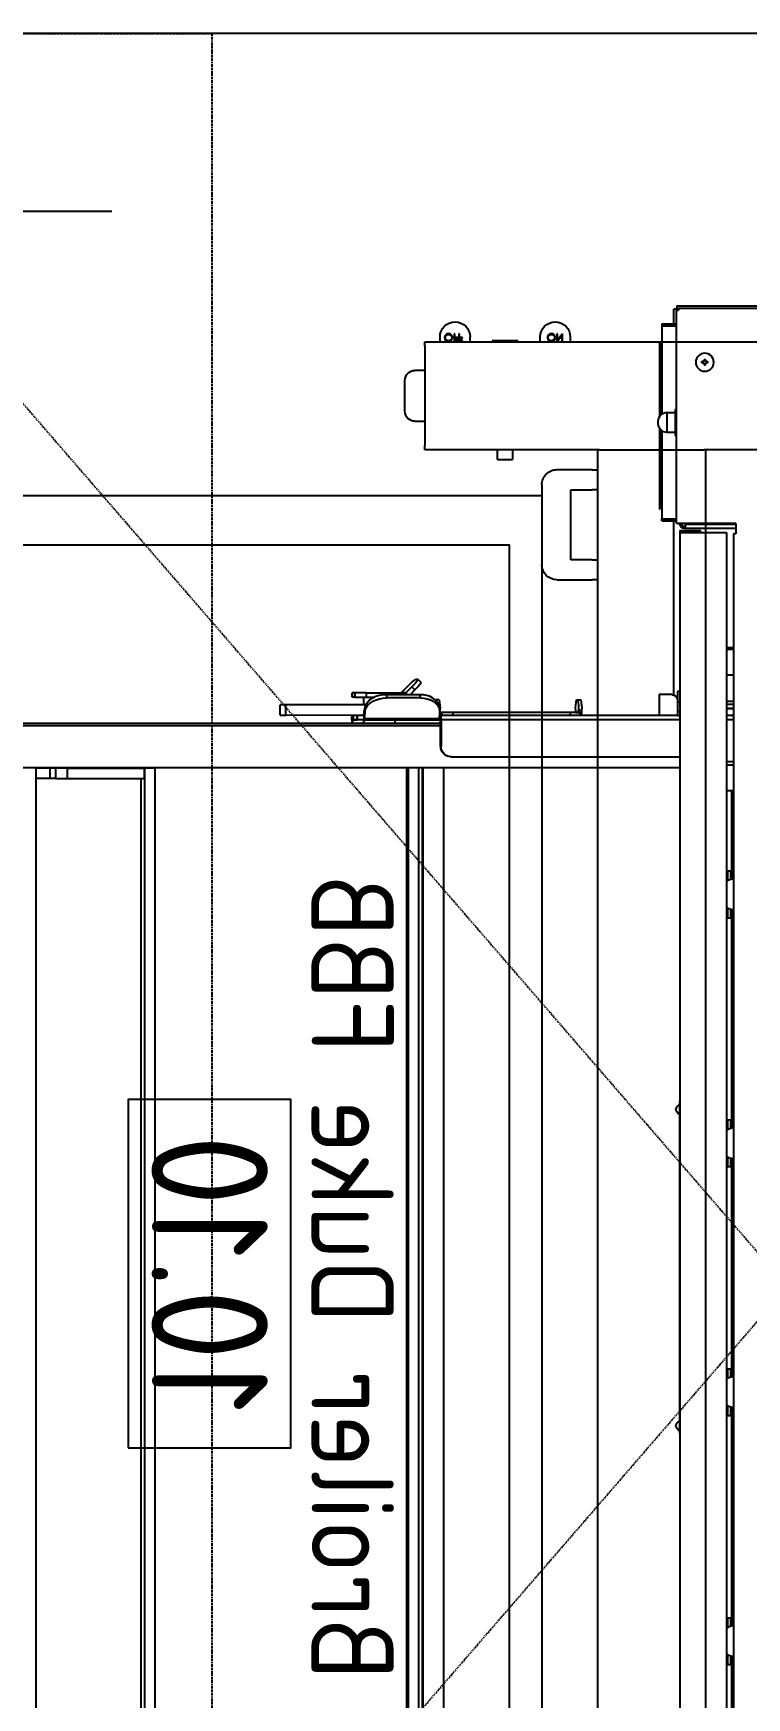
# Model space of a CAD drawing. Header units: inches. Extents: x 0 to 24647, y -6 to 17516.
# Drawn here: x 8171 to 8605, y 10312 to 11325 of the extents above; entities that cross this region are included whole.
import ezdxf
from ezdxf.enums import TextEntityAlignment as Align

# ---------------------------------------------------------------- set-up
doc = ezdxf.new("R2010")
doc.units = ezdxf.units.IN
doc.header["$MEASUREMENT"] = 0
doc.linetypes.add('STRICHPUNKT', pattern=[1, 0.5, -0.25, 0, -0.25])
for name, color, linetype in [('200', 7, 'Continuous'), ('260G', 2, 'Continuous'), ('410AB', 90, 'Continuous'), ('410P', 4, 'Continuous'), ('610', 4, 'STRICHPUNKT'), ('BK BO', 41, 'Continuous'), ('Xr-Site Floor Plans$0$Xr_Site-Floor plans$0$a-site_counter', 8, 'Continuous')]:
    doc.layers.add(name, color=color, linetype=linetype)
doc.layers.add('500', color=4, linetype='Continuous', lineweight=13)
doc.styles.add('ISO8', font='isocp2.shx')

# ---------------------------------------------------------------- blocks, each defined once
blk = doc.blocks.new('D-FFV-810S')
at = {"layer": '200', "linetype": 'Continuous'}
for points in [[(-415, -745), (415, -745), (415, 0), (-415, 0)], [(-385, -705), (385, -705), (385, -20), (-385, -20)], [(-360, -680), (360, -680), (360, -420), (-360, -420)]]:
    blk.add_lwpolyline(points, close=True, dxfattribs=at)
blk.add_circle((0, -655), 12.5, dxfattribs=at)
blk = doc.blocks.new('A$C285064C4')
at = {"layer": '410AB'}
for p, q in [((75, 0, 10027229803.1), (75, 150, 10027229803.1)), ((0, 75, 10027229803.1), (150, 75, 10027229803.1))]:
    blk.add_line(p, q, dxfattribs=at)
blk.add_circle((75, 75, 10027229803.1), 15, dxfattribs=at)
blk = doc.blocks.new('A$C0A803AA6')
at = {"layer": '610'}
for p, q in [((1527, 0), (0, 1320.8)), ((0, 0), (1527, 1320.8)), ((1527, 1320.8), (1527, 310)), ((1527, 310), (0, 310)), ((1527, 0), (1527, 310))]:
    blk.add_line(p, q, dxfattribs=at)
at = {"rotation": 180}
blk.add_blockref('A$C285064C4', (1493.4, 249.1, -10027229803.1), dxfattribs=at)
blk = doc.blocks.new('D-Broiler-Duke-FBB')
at = {"layer": 'BK BO', "color": 250}
for p, q in [((81128.2, 11566.9), (81128.2, 12091.5)), ((81129.7, 11565.9), (81129.7, 11657.2)), ((80990.8, 11600.4), (80180, 11600.4)), ((80302.1, 11600.2), (80267.5, 11600.2)), ((80302.1, 11599), (80267.5, 11599)), ((80302.1, 11600.2), (80302.1, 11599)), ((80306.9, 11599.8), (80302.1, 11599.8)), ((80302.1, 11596.2), (80302.1, 11599)), ((80302.1, 11598.6), (80307.1, 11598.6)), ((80325.5, 11598.6), (80330.5, 11598.6)), ((80330.5, 11599.8), (80325.7, 11599.8)), ((80453.7, 11600.2), (80330.5, 11600.2)), ((80330.5, 11599), (80330.5, 11600.2)), ((80330.5, 11596.2), (80330.5, 11599)), ((80453.7, 11599), (80330.5, 11599)), ((80372.4, 11600.2), (80372.4, 11600.4)), ((80375.1, 11600.4), (80375.1, 11600.2)), ((80453.7, 11600.2), (80453.7, 11599)), ((80458.5, 11599.8), (80453.7, 11599.8)), ((80453.7, 11596.2), (80453.7, 11599)), ((80453.7, 11598.6), (80458.7, 11598.6)), ((80477.1, 11598.6), (80482.1, 11598.6)), ((80482.1, 11599.8), (80477.4, 11599.8)), ((80605.3, 11600.2), (80482.1, 11600.2)), ((80482.1, 11599), (80482.1, 11600.2)), ((80482.1, 11596.2), (80482.1, 11599)), ((80605.3, 11599), (80482.1, 11599)), ((80499.5, 11600.2), (80499.5, 11600.4)), ((80501.4, 11600.4), (80501.4, 11600.2)), ((80586.1, 11600.2), (80586.1, 11600.4)), ((80588, 11600.4), (80588, 11600.2)), ((80605.3, 11600.2), (80605.3, 11599)), ((80610.1, 11599.8), (80605.3, 11599.8)), ((80605.3, 11596.2), (80605.3, 11599)), ((80605.3, 11598.6), (80610.3, 11598.6)), ((80628.7, 11598.6), (80633.8, 11598.6)), ((80633.8, 11599.8), (80629, 11599.8)), ((80756.9, 11600.2), (80633.8, 11600.2)), ((80633.8, 11599), (80633.8, 11600.2)), ((80633.8, 11596.2), (80633.8, 11599)), ((80756.9, 11599), (80633.8, 11599)), ((80675.6, 11600.2), (80675.6, 11600.4)), ((80678.3, 11600.4), (80678.3, 11600.2)), ((80756.9, 11600.2), (80756.9, 11599)), ((80761.7, 11599.8), (80756.9, 11599.8)), ((80756.9, 11596.2), (80756.9, 11599)), ((80756.9, 11598.6), (80762, 11598.6)), ((80780.3, 11598.6), (80785.4, 11598.6)), ((80785.4, 11599.8), (80780.6, 11599.8)), ((80834.3, 11600.2), (80785.4, 11600.2)), ((80785.4, 11599), (80785.4, 11600.2)), ((80785.4, 11596.2), (80785.4, 11599)), ((80834.3, 11599), (80785.4, 11599)), ((80834.3, 11600.4), (80834.3, 11596.1)), ((80850.1, 11596.1), (80850.1, 11600.4)), ((80852, 11596.1), (80852, 11600.4)), ((80877.4, 11600.4), (80877.4, 11596.1)), ((80880.1, 11600.4), (80880.1, 11596.1)), ((80880.1, 11599.1), (80880.1, 11599.6)), ((80880.1, 11599.1), (80880.1, 11599.1)), ((80884.1, 11600.4), (80884.1, 11596.1)), ((80884.5, 11596.1), (80884.5, 11600.4)), ((80886.8, 11600.4), (80886.8, 11596.1)), ((80888.7, 11600.4), (80888.7, 11596.1)), ((80904.6, 11600.4), (80904.6, 11596.1)), ((80920.4, 11596.1), (80920.4, 11600.4)), ((80921.5, 11596.1), (80921.5, 11600.4)), ((80997.1, 11601.8), (80990.8, 11601.8)), ((80990.8, 11601.8), (80990.8, 11600.4)), ((80993.9, 11601.8), (80993.9, 11571.1)), ((80996.7, 11571.1), (80996.7, 11601.8)), ((80997.1, 11601.8), (80997.1, 11565.7)), ((80991.6, 11596.1), (80178.3, 11596.1)), ((80302.1, 11596.9), (80307.8, 11596.9)), ((80324.8, 11596.9), (80330.5, 11596.9)), ((80453.7, 11596.9), (80459.4, 11596.9)), ((80476.4, 11596.9), (80482.1, 11596.9)), ((80605.3, 11596.9), (80611.1, 11596.9)), ((80628, 11596.9), (80633.8, 11596.9)), ((80756.9, 11596.9), (80762.7, 11596.9)), ((80779.6, 11596.9), (80785.4, 11596.9)), ((80991.6, 11567.7), (80991.6, 11596.1)), ((80991.6, 11568.9), (80991.6, 11580.3)), ((80991.6, 11580.3), (80992.8, 11580.3)), ((80992.8, 11567.7), (80992.8, 11580.3)), ((81093.6, 11583.2), (81094.9, 11583.2)), ((81094.9, 11582.4), (81093.6, 11582.4)), ((81094.9, 11583.2), (81094.9, 11584.5)), ((81094.9, 11581.1), (81094.9, 11582.4)), ((81095.7, 11584.5), (81095.7, 11583.2)), ((81095.7, 11583.2), (81097, 11583.2)), ((81095.7, 11582.4), (81095.7, 11581.1)), ((81097, 11582.4), (81095.7, 11582.4)), ((80991.6, 11568.9), (80991.6, 11568.9)), ((80993.9, 11571.1), (80996.7, 11571.1)), ((80993.9, 11571.1), (80993.9, 11570.5)), ((80995.1, 11570.5), (80993.9, 11570.5)), ((80995.1, 11571.1), (80995.1, 11570.5)), ((80997.1, 11571.5), (80996.7, 11571.1)), ((80996.7, 11568.9), (80996.7, 11567.7)), ((80996.7, 11568.9), (80997.1, 11568.9)), ((80991.6, 11567.7), (80178.3, 11567.7)), ((80445.9, 11567.4), (80442.7, 11567.4)), ((80641.7, 11567.4), (80445.9, 11567.4)), ((80447.4, 11565.1), (80447.5, 11565.1)), ((80447.5, 11565.1), (80447.5, 11565.1)), ((80640.1, 11565.1), (80640.2, 11565.1)), ((80644.9, 11567.4), (80641.7, 11567.4)), ((80848.5, 11153.3), (80848.5, 11567.7)), ((80854.9, 11428.6), (80854.9, 11567.7)), ((80877.4, 11567.7), (80877.4, 11422.3)), ((80880.1, 11567.7), (80880.1, 11422)), ((80880.1, 11566.2), (80880.1, 11567.7)), ((80883, 11566.2), (80880.1, 11566.2)), ((80883, 11566.2), (80883, 11567.7)), ((80888.5, 11566.2), (80883, 11566.2)), ((80888.5, 11566.2), (80888.5, 11567.7)), ((80894.8, 11566.2), (80888.5, 11566.2)), ((80892.6, 11563.9), (80998.6, 11563.9)), ((80892.8, 11563), (80892.8, 11555.1)), ((80894.8, 11567.7), (80894.8, 11566.2)), ((80992.8, 11567.7), (80991.6, 11567.7)), ((80996.7, 11567.7), (80997.1, 11567.7)), ((80997.1, 11565.7), (81127, 11565.7)), ((80998.6, 11556.7), (80998.6, 11565.7)), ((80999.8, 11556.7), (80999.8, 11565.7)), ((80999.8, 11557.9), (80999.8, 11565.7)), ((80999.8, 11563.9), (80999.8, 11563.9)), ((80999.8, 11557.9), (80999.8, 11557.9)), ((81050.7, 11565.7), (81050.7, 11564.8)), ((81058.6, 11564.8), (81050.7, 11564.8)), ((81052.5, 11564.8), (81052.5, 11559.8)), ((81064.7, 11559.8), (81052.5, 11559.8)), ((81058.6, 11564.8), (81058.6, 11565.7)), ((81066.5, 11564.8), (81058.6, 11564.8)), ((81064.7, 11559.8), (81064.7, 11564.8)), ((81066.5, 11564.8), (81066.5, 11565.7)), ((81117.4, 11556.7), (81117.4, 11565.7)), ((81117.4, 11557.9), (81117.4, 11565.7)), ((81117.4, 11563.9), (81117.4, 11563.9)), ((81117.4, 11557.9), (81117.4, 11557.9)), ((81118.6, 11556.7), (81118.6, 11565.7)), ((81118.6, 11563.9), (81127.7, 11563.9)), ((81128.2, 11566.9), (81127, 11566.9)), ((81127, 11565.7), (81127, 11566.9)), ((81129.7, 11565.9), (81127.7, 11565.9)), ((81127.7, 11565.9), (81127.7, 11563.9)), ((80892.8, 11555.1), (80880.1, 11555.1)), ((80998.6, 11556.7), (80999.8, 11556.7)), ((81053.5, 11556.7), (80999.8, 11556.7)), ((81005.8, 11555.3), (81005.8, 11555.4)), ((81054.8, 11555.4), (81005.8, 11555.4)), ((81054.9, 11555.3), (81005.8, 11555.3)), ((81057.8, 11554.5), (81059.4, 11554.5)), ((81106.9, 11555.4), (81062.4, 11555.4)), ((81106.9, 11555.3), (81062.4, 11555.3)), ((81117.4, 11556.7), (81063.7, 11556.7)), ((81106.9, 11555.3), (81106.9, 11555.4)), ((81118.6, 11556.7), (81117.4, 11556.7)), ((80882, 11505.9), (80882, 11507.8)), ((80883.3, 11507.8), (80882, 11507.8)), ((80883.3, 11505.9), (80883.3, 11507.8)), ((80889.6, 11505.4), (80889.6, 11507.3)), ((80882, 11500.9), (80880.1, 11500.9)), ((80882, 11506.7), (80880.3, 11506.7)), ((80882, 11506.7), (80882, 11500.9)), ((80882, 11504.3), (80882, 11505.9)), ((80882, 11505.9), (80883.3, 11505.9)), ((80882, 11504.3), (80883.3, 11504.3)), ((80882, 11500.9), (80882, 11429.4)), ((80889.6, 11504.8), (80889.6, 11505.4)), ((80854.9, 11428.3), (80854.9, 11428.6)), ((80882, 11429.4), (80880.1, 11429.4)), ((80882, 11429.4), (80882, 11422.6)), ((80238.9, 11424), (80848.5, 11424)), ((80877.4, 11422.3), (80861.2, 11422.3)), ((80861.2, 11422), (80861.2, 11422.3)), ((80861.2, 11422), (80877.4, 11422)), ((80874.1, 11147), (80874.1, 11422)), ((80875.4, 11146.9), (80875.4, 11422)), ((80877.4, 11422), (80877.4, 11422.3)), ((80877.4, 11422), (80877.5, 11394.2)), ((80880.1, 11422), (80877.5, 11422)), ((80880.1, 11422), (80877.5, 11422)), ((80877.5, 11422), (80877.5, 11417.3)), ((80877.5, 11375.3), (80877.5, 11420.9)), ((80881.9, 11421.4), (80878.3, 11421.1)), ((80878.3, 11375.4), (80878.3, 11421.1)), ((80882, 11422.6), (80880.1, 11422.6)), ((80880.1, 11422), (80880.2, 11421.2)), ((80882, 11421.6), (80880.1, 11421.6)), ((80882, 11421.6), (80880.1, 11421.6)), ((80882, 11421.6), (80881.9, 11421.4)), ((80882, 11422.6), (80882, 11421.6)), ((80883.3, 11421.6), (80882, 11421.6)), ((80884.9, 11421.2), (80883, 11421.4)), ((80889.6, 11421.1), (80889.6, 11419.2)), ((80889.6, 11418.7), (80889.6, 11419.2)), ((80238.9, 11411.4), (80848.5, 11411.4)), ((80238.9, 11410.9), (80848.5, 11410.9)), ((80848.5, 11408.6), (80238.9, 11408.6)), ((80890.9, 11409.6), (80890.9, 11389.1)), ((80892.7, 11409.4), (80890.9, 11409.6)), ((80892.7, 11409.4), (80892.7, 11389)), ((80895.7, 11406.3), (80892.7, 11403.4)), ((80897.5, 11404.4), (80895.7, 11406.3)), ((80902, 11408.3), (80900.1, 11410.2)), ((80902, 11408.3), (80902, 11406.7)), ((80848.5, 11402.3), (80238.9, 11402.3)), ((80848.5, 11401.2), (80238.9, 11401.2)), ((80877.5, 11394.2), (80877.5, 11395.8)), ((80893.8, 11400.8), (80892.7, 11401.9)), ((80893.8, 11400.7), (80892.7, 11400.7)), ((80897.5, 11404.4), (80893.8, 11400.8)), ((80893.8, 11398), (80897.5, 11401.7)), ((80893.8, 11400.8), (80893.8, 11398)), ((80893.8, 11376.7), (80893.8, 11400.7)), ((80877.5, 11394.2), (80875.4, 11394.2)), ((80892.7, 11389), (80890.9, 11389.1)), ((80875.4, 11375.3), (80877.5, 11375.3)), ((80877.5, 11375.3), (80877.4, 11368.3)), ((80880.1, 11375.3), (80877.5, 11375.3)), ((80877.5, 11375.3), (80877.5, 11371.3)), ((80881.9, 11375.8), (80878.3, 11375.4)), ((80880.1, 11375.3), (80878.3, 11375.4)), ((80880.1, 11375.3), (80883.8, 11375.6)), ((80880.1, 11375.3), (80880.1, 11375.3)), ((80880.1, 11375.3), (80880.1, 11371.3)), ((80880.1, 11375.3), (80880.2, 11327.7)), ((80883.8, 11375.6), (80881.9, 11375.8)), ((80886.6, 11376.5), (80886.6, 11327.7)), ((80886.6, 11375.3), (80891.2, 11375.3)), ((80891.2, 11376.7), (80891.2, 11381.7)), ((80893.8, 11376.7), (80891.2, 11376.7)), ((80891.2, 11369.8), (80891.2, 11376.7)), ((80893.8, 11376.7), (80893.8, 11369.8)), ((80877.4, 11368.3), (80875.4, 11368.3)), ((80875.4, 11368.1), (80877.4, 11368.1)), ((80877.4, 11368.3), (80877.4, 11368.1)), ((80877.5, 11371.3), (80880.1, 11371.3)), ((80880.1, 11371.3), (80877.5, 11371.3)), ((80877.5, 11371.3), (80877.5, 11371.3)), ((80877.5, 11368.7), (80877.5, 11371.3)), ((80880.1, 11368.7), (80877.5, 11368.7)), ((80877.5, 11368.7), (80877.5, 11368.3)), ((80880.1, 11368.3), (80877.5, 11368.3)), ((80880.1, 11371.3), (80880.1, 11371.3)), ((80880.1, 11371.3), (80880.1, 11368.7)), ((80880.1, 11368.7), (80880.1, 11368.3)), ((80893.8, 11369.8), (80891.2, 11369.8)), ((80891.2, 11369.8), (80891.2, 11368.2)), ((80891.2, 11368.2), (80893.8, 11368.2)), ((80893.8, 11368.2), (80891.2, 11368.2)), ((80891.2, 11368.2), (80891.2, 11368.2)), ((80893.8, 11369.8), (80893.8, 11368.2)), ((80893.8, 11368.2), (80893.8, 11368.2)), ((80880.2, 11327.7), (80886.6, 11327.7)), ((80880.2, 11324.3), (80880.2, 11327.7)), ((80886.6, 11327.7), (80886.6, 11324.3)), ((80880.2, 11324.3), (80886.6, 11324.3)), ((80848.1, 11248), (80239.3, 11248)), ((80848.1, 11248), (80848.1, 11241.8)), ((80848.1, 11241.8), (80239.3, 11241.8)), ((80245.6, 11239.7), (80841.8, 11239.7)), ((80841.8, 11241.8), (80848.1, 11241.8)), ((80841.8, 11194.9), (80841.8, 11241.8)), ((80848.1, 11194.9), (80848.1, 11241.8)), ((80841.8, 11194.9), (80848.1, 11194.9)), ((80841.8, 11187.7), (80841.8, 11194.9)), ((80848.1, 11194.9), (80848.1, 11187.7)), ((80841.8, 11187.7), (80848.1, 11187.7)), ((80841.8, 11187.7), (80848.1, 11187.7)), ((80841.8, 11187.7), (80841.8, 11184.3)), ((80841.8, 11187.7), (80841.8, 11187.7)), ((80841.8, 11184.3), (80848.1, 11184.3)), ((80841.8, 11184.3), (80841.8, 11175.5)), ((80848.1, 11187.7), (80848.1, 11184.3)), ((80848.1, 11187.7), (80848.1, 11187.7)), ((80848.1, 11184.3), (80848.1, 11175.5)), ((80848.5, 11175.5), (80238.9, 11175.5))]:
    blk.add_line(p, q, dxfattribs=at)
at = {"layer": 'BK BO', "color": 250, "flags": 128}
for points in [[(80880.2, 11421.2), (80880.2, 11421.3), (80880.1, 11421.6)], [(80890.9, 11409.6), (80890.7, 11411.8), (80890.3, 11413.8), (80889.7, 11415.8), (80888.8, 11417.5), (80887.7, 11418.9), (80886.4, 11420.1), (80885, 11420.9), (80883.5, 11421.3), (80881.9, 11421.4)], [(80884.9, 11421.2), (80885.4, 11421.2), (80886.9, 11420.7), (80888.3, 11419.9), (80889.6, 11418.8), (80890.7, 11417.3), (80891.6, 11415.6), (80892.2, 11413.7), (80892.6, 11411.6), (80892.7, 11409.4)], [(80881.9, 11375.8), (80883.5, 11376.1), (80885, 11376.8), (80886.4, 11377.8), (80887.7, 11379.2), (80888.8, 11380.9), (80889.7, 11382.7), (80890.3, 11384.8), (80890.7, 11386.9), (80890.9, 11389.1)], [(80892.7, 11389), (80892.6, 11386.8), (80892.2, 11384.6), (80891.6, 11382.6), (80890.7, 11380.7), (80889.6, 11379), (80888.3, 11377.7), (80886.9, 11376.6), (80885.4, 11375.9), (80883.8, 11375.6)]]:
    blk.add_lwpolyline(points, dxfattribs=at)
at = {"layer": 'BK BO', "color": 250}
blk.add_circle((81095.3, 11582.8), 5.5, dxfattribs=at)
for centre, radius, start, end in [((80314.7, 11600.7), 7.84, 182.1211, 216.0222), ((80317.9, 11600.7), 7.84, 323.9778, 357.8789), ((80466.3, 11600.7), 7.84, 182.1206, 216.0228), ((80469.6, 11600.7), 7.84, 323.9772, 357.8794), ((80617.9, 11600.7), 7.84, 182.1205, 216.0228), ((80621.2, 11600.7), 7.84, 323.9772, 357.8795), ((80769.5, 11600.7), 7.84, 182.12, 216.0234), ((80772.8, 11600.7), 7.84, 323.9784, 357.8786), ((81095.3, 11582.8), 1.74, 167.4441, 192.5559), ((81095.3, 11582.8), 1.74, 77.4441, 102.5559), ((81095.3, 11582.8), 1.74, 257.4441, 282.5559), ((81095.3, 11582.8), 1.74, 347.4441, 12.5559), ((80996.7, 11570.5), 2.8, 180, 270), ((80996.7, 11570.5), 1.59, 180, 270), ((80449.7, 11571.5), 6.72, 216.9829, 250.2205), ((80445.2, 11571.5), 6.72, 289.7795, 323.0171), ((80642.4, 11571.5), 6.72, 216.9829, 250.2205), ((80637.9, 11571.5), 6.72, 289.7795, 323.0171), ((80889.6, 11563), 3.16, 0, 90), ((81057.8, 11559.8), 5.32, 180, 270), ((81059.4, 11559.8), 5.32, 270, 0), ((81058.5, 11562.4), 7.88, 226.6775, 239.1035), ((81058.5, 11562.4), 7.88, 226.6775, 239.1035), ((81058.7, 11562.4), 7.88, 300.8965, 313.3225), ((81058.7, 11562.4), 7.88, 300.8965, 313.3225), ((80882, 11505.9), 1.92, 89.9434, 156.8004), ((80884.8, 11489.3), 18.6, 75.2037, 94.8343), ((80882, 11505.9), 0.0252, 89.7509, 180.047), ((80882, 11504.3), 0.0252, 89.7509, 180.047), ((80884.8, 11487.4), 18.6, 75.2037, 94.8343), ((80884.8, 11522.8), 18.6, 265.1662, 284.7963), ((80861.2, 11428.6), 6.31, 180.1093, 270.109), ((80861.2, 11428.4), 6.31, 180.1097, 270.1085), ((80878.1, 11414.3), 7.96, 75.2037, 94.8342), ((80877.4, 11421.9), 0.149, 75.2144, 94.8635), ((80878.2, 11419.6), 1.5, 86.2406, 117.5237), ((80882, 11421.6), 0.0252, 180.0871, 270.115), ((80884.8, 11403.1), 18.6, 75.2037, 94.8343), ((80888.9, 11418.2), 1.22, 52.4862, 88.0134), ((80912.8, 11391.3), 22.8, 123.8891, 138.828), ((80913, 11391.2), 20.4, 122.7598, 139.4779), ((80876.1, 11425.4), 32, 312.2053, 324.2458), ((80893.9, 11400.7), 0.0253, 134.9825, 179.8455), ((80893.9, 11398), 0.0252, 134.8562, 179.904), ((80878.2, 11373.9), 1.5, 86.2406, 117.5237), ((80880.1, 11375.3), 0.0285, 86.4298, 117.2898), ((80878.1, 11376), 7.96, 265.1658, 284.7963), ((80877.4, 11368.5), 0.15, 265.2565, 284.7323)]:
    blk.add_arc(centre, radius, start, end, dxfattribs=at)
blk = doc.blocks.new('D-Untergestell-Broiler-Duke-FBB')
at = {"layer": '260G'}
for p, q in [((70811.8, 13875.7), (70811.8, 14577.7)), ((70746.2, 14469.5), (70746.2, 14045.4)), ((70746.2, 14046.5), (69860.2, 14046.5)), ((70746.2, 14040.5), (70746.2, 14045.4)), ((70746.2, 13986.9), (70746.2, 14040.5)), ((69860.2, 13980.9), (70746.2, 13980.9)), ((70666.9, 13980.9), (70666.9, 13977.5)), ((70679.1, 13977.5), (70679.1, 13980.9)), ((70721.8, 13980.9), (70721.8, 13977.5)), ((70734, 13977.5), (70734, 13980.9)), ((70746.2, 13982), (70746.2, 13986.9)), ((70746.2, 13982), (70746.2, 13875.7)), ((70666.9, 13956), (70666.9, 13977.5)), ((70679.1, 13977.5), (70679.1, 13964.4)), ((70721.8, 13964.4), (70721.8, 13977.5)), ((70734, 13977.5), (70734, 13956)), ((70679.1, 13964.4), (70721.8, 13964.4)), ((70814.9, 13964.1), (70811.8, 13964.1)), ((70812.2, 13959.5), (70816.8, 13959.5)), ((70812.2, 13959.1), (70812.2, 13959.5)), ((70815.8, 13959.1), (70812.2, 13959.1)), ((70812.2, 13956.1), (70815.8, 13959.1)), ((70812.2, 13956), (70812.2, 13956.1)), ((70816.8, 13956), (70812.2, 13956)), ((70816.8, 13959.4), (70813.2, 13956.4)), ((70813.2, 13956.4), (70816.8, 13956.4)), ((70816.8, 13959.5), (70816.8, 13959.4)), ((70816.8, 13956.4), (70816.8, 13956)), ((70724.9, 13946.9), (70676.1, 13946.9)), ((70811.8, 13945.8), (70814.9, 13945.8)), ((70812.6, 13932.3), (70811.8, 13932.3)), ((70812.6, 13932.3), (70812.6, 13928.4)), ((70746.2, 13929), (70740.3, 13929)), ((70740.3, 13919.9), (70740.3, 13929)), ((70812.6, 13928.4), (70811.8, 13928.4)), ((70812.6, 13920.6), (70811.8, 13920.6)), ((70812.6, 13928.4), (70812.6, 13920.6)), ((70812.6, 13920.6), (70812.6, 13916.6)), ((70740.3, 13919.9), (70746.2, 13919.9)), ((70812.6, 13916.6), (70811.8, 13916.6)), ((70814.9, 13903.1), (70811.8, 13903.1)), ((70812.2, 13898.6), (70812.7, 13898.6)), ((70812.2, 13896.4), (70812.2, 13898.6)), ((70816.8, 13896.4), (70812.2, 13896.4)), ((70812.2, 13895.6), (70812.7, 13895.6)), ((70812.2, 13893.4), (70812.2, 13895.6)), ((70816.8, 13893.4), (70812.2, 13893.4)), ((70812.7, 13898.6), (70812.7, 13896.8)), ((70812.7, 13896.8), (70814.1, 13896.8)), ((70812.7, 13895.6), (70812.7, 13893.8)), ((70812.7, 13893.8), (70814.1, 13893.8)), ((70814.1, 13898.6), (70814.5, 13898.6)), ((70814.1, 13896.8), (70814.1, 13898.6)), ((70814.1, 13895.6), (70814.5, 13895.6)), ((70814.1, 13893.8), (70814.1, 13895.6)), ((70814.5, 13898.6), (70814.5, 13896.8)), ((70814.5, 13896.8), (70816.8, 13896.8)), ((70814.5, 13895.6), (70814.5, 13893.8)), ((70814.5, 13893.8), (70816.8, 13893.8)), ((70816.8, 13896.8), (70816.8, 13896.4)), ((70816.8, 13893.8), (70816.8, 13893.4)), ((70814.9, 13884.8), (70811.8, 13884.8)), ((70746.2, 13875.7), (70748.8, 13875.7)), ((70809.2, 13875.7), (70748.8, 13875.7)), ((70763.5, 13869.6), (70763.5, 13875.7)), ((70794.5, 13875.7), (70794.5, 13869.6)), ((70809.2, 13875.7), (70811.8, 13875.7)), ((70769.6, 13863.5), (70788.4, 13863.5))]:
    blk.add_line(p, q, dxfattribs=at)
for centre, radius, start, end in [((70814.9, 13955), 9.15, 270, 90), ((70676.1, 13956), 9.15, 180, 270), ((70724.9, 13956), 9.15, 270, 0), ((70814.9, 13894), 9.15, 270, 90), ((70769.6, 13869.6), 6.1, 180, 270), ((70788.4, 13869.6), 6.1, 270, 0)]:
    blk.add_arc(centre, radius, start, end, dxfattribs=at)
for points, knots in [([(70812.1, 13952.6), (70812.1, 13953), (70812.2, 13953.7), (70812.8, 13954.5), (70813.6, 13955), (70814.2, 13955), (70814.5, 13955.1)], [0, 0, 0, 0, 0.279761, 0.559359, 0.779578, 1, 1, 1, 1]), ([(70814.5, 13950.3), (70814.1, 13950.3), (70813.4, 13950.4), (70812.6, 13951), (70812.2, 13951.8), (70812.1, 13952.4), (70812.1, 13952.6)], [0, 0, 0, 0, 0.279728, 0.559314, 0.779681, 1, 1, 1, 1]), ([(70814.5, 13954.7), (70814.2, 13954.6), (70813.6, 13954.5), (70813, 13954), (70812.6, 13953.3), (70812.6, 13952.9), (70812.5, 13952.6)], [0, 0, 0, 0, 0.279469, 0.558852, 0.779504, 1, 1, 1, 1]), ([(70812.5, 13952.6), (70812.6, 13952.4), (70812.6, 13951.8), (70813.2, 13951.1), (70813.8, 13950.7), (70814.3, 13950.7), (70814.5, 13950.7)], [0, 0, 0, 0, 0.27963, 0.559371, 0.779664, 1, 1, 1, 1]), ([(70814.5, 13955.1), (70814.8, 13955), (70815.5, 13954.9), (70816.3, 13954.3), (70816.8, 13953.5), (70816.9, 13952.9), (70816.9, 13952.7)], [0, 0, 0, 0, 0.279634, 0.559344, 0.779603, 1, 1, 1, 1]), ([(70816.4, 13952.6), (70816.4, 13952.9), (70816.3, 13953.5), (70815.8, 13954.2), (70815.2, 13954.6), (70814.7, 13954.6), (70814.5, 13954.7)], [0, 0, 0, 0, 0.279836, 0.559375, 0.779628, 1, 1, 1, 1]), ([(70816.9, 13952.7), (70816.8, 13952.3), (70816.8, 13951.6), (70816.1, 13950.8), (70815.3, 13950.3), (70814.8, 13950.3), (70814.5, 13950.3)], [0, 0, 0, 0, 0.279669, 0.559358, 0.779623, 1, 1, 1, 1]), ([(70814.5, 13950.7), (70814.8, 13950.7), (70815.4, 13950.8), (70816, 13951.3), (70816.4, 13952), (70816.4, 13952.4), (70816.4, 13952.6)], [0, 0, 0, 0, 0.279439, 0.559084, 0.779477, 1, 1, 1, 1]), ([(70812.1, 13890), (70812.1, 13890.3), (70812.2, 13891.1), (70812.8, 13891.9), (70813.6, 13892.3), (70814.2, 13892.4), (70814.5, 13892.4)], [0, 0, 0, 0, 0.27976, 0.559358, 0.779578, 1, 1, 1, 1]), ([(70814.5, 13887.6), (70814.1, 13887.7), (70813.4, 13887.7), (70812.6, 13888.4), (70812.2, 13889.2), (70812.1, 13889.7), (70812.1, 13890)], [0, 0, 0, 0, 0.279728, 0.559314, 0.779681, 1, 1, 1, 1]), ([(70814.5, 13892), (70814.2, 13892), (70813.6, 13891.9), (70813, 13891.3), (70812.6, 13890.7), (70812.6, 13890.2), (70812.5, 13890)], [0, 0, 0, 0, 0.279469, 0.558852, 0.779504, 1, 1, 1, 1]), ([(70812.5, 13890), (70812.6, 13889.7), (70812.6, 13889.1), (70813.2, 13888.5), (70813.8, 13888.1), (70814.3, 13888), (70814.5, 13888)], [0, 0, 0, 0, 0.27963, 0.559371, 0.779664, 1, 1, 1, 1]), ([(70814.5, 13892.4), (70814.8, 13892.4), (70815.5, 13892.3), (70816.3, 13891.6), (70816.8, 13890.9), (70816.9, 13890.3), (70816.9, 13890)], [0, 0, 0, 0, 0.279634, 0.559344, 0.779603, 1, 1, 1, 1]), ([(70816.4, 13890), (70816.4, 13890.3), (70816.3, 13890.9), (70815.8, 13891.5), (70815.2, 13891.9), (70814.7, 13892), (70814.5, 13892)], [0, 0, 0, 0, 0.279836, 0.559376, 0.779628, 1, 1, 1, 1]), ([(70816.9, 13890), (70816.8, 13889.7), (70816.8, 13889), (70816.1, 13888.2), (70815.3, 13887.7), (70814.8, 13887.6), (70814.5, 13887.6)], [0, 0, 0, 0, 0.279669, 0.559358, 0.779623, 1, 1, 1, 1]), ([(70814.5, 13888), (70814.8, 13888.1), (70815.4, 13888.1), (70816, 13888.7), (70816.4, 13889.3), (70816.4, 13889.8), (70816.4, 13890)], [0, 0, 0, 0, 0.279439, 0.559084, 0.779476, 1, 1, 1, 1])]:
    blk.add_open_spline(points, degree=3, knots=knots, dxfattribs=at)
blk = doc.blocks.new('POS_G')
at = {"layer": '410P'}
blk.add_lwpolyline([(-106.1, -49.5), (-106.1, 49.5), (106.1, 49.5), (106.1, -49.5)], close=True, dxfattribs=at)
at = {"layer": '410P', "color": 3, "style": 'ISO8'}
blk.add_attdef('POS', text='', height=70.7, dxfattribs=at).set_placement((0, 0), align=Align.MIDDLE)
blk = doc.blocks.new('A$C48A1077E')
at = {"layer": '410P'}
blk.add_blockref('POS_G', (688.2, 240.6), dxfattribs=at).add_auto_attribs({'POS': '10.10'})
at = {"layer": '500'}
for name, p in [('D-Untergestell-Broiler-Duke-FBB', (-69556.1, -13504)), ('D-Broiler-Duke-FBB', (-79851.9, -11040.8))]:
    blk.add_blockref(name, p, dxfattribs=at)
at = {"layer": '260G', "color": 4, "style": 'ISO8'}
blk.add_text('Broiler Duke FBB', height=50, rotation=360, dxfattribs=at).set_placement((440.8, 302.6))
blk = doc.blocks.new('A$C6C05235F')
blk.add_blockref('A$C0A803AA6', (0, 290.3))
at = {"linetype": 'Continuous'}
blk.add_blockref('D-FFV-810S', (830.4, 801.3), dxfattribs=at)
at = {"layer": '500'}
blk.add_blockref('A$C48A1077E', (83.3, 358.4), dxfattribs=at)

msp = doc.modelspace()

# ---------------------------------------------------------------- linework, layer by layer
at = {"layer": 'Xr-Site Floor Plans$0$Xr_Site-Floor plans$0$a-site_counter', "ltscale": 2}
msp.add_line((9290.2, 11325.4), (7857.5, 11325.4), dxfattribs=at)

# ---------------------------------------------------------------- block references
at = {"layer": '500', "xscale": -1, "rotation": 270}
msp.add_blockref('A$C6C05235F', (7679.1, 9798.4), dxfattribs=at)

doc.saveas('drawing.dxf')
